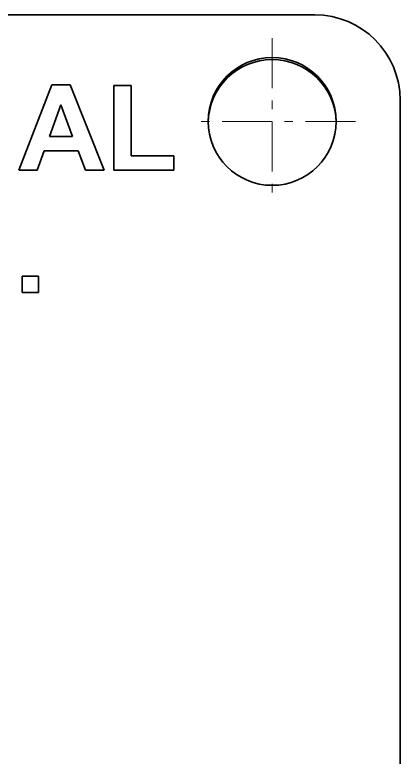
# Model space of a CAD drawing. Extents: x 23 to 587, y 4 to 413.
# Drawn here: x 256.6 to 261.12, y 159.34 to 168.04 of the extents above; entities that cross this region are included whole.
import ezdxf

# ---------------------------------------------------------------- set-up
doc = ezdxf.new("R2010")
doc.units = 0
doc.linetypes.add('DASHDOT', pattern=[18.5, 12, -3, 0.5, -3])
doc.layers.get('0').update_dxf_attribs({"lineweight": 13})

# ---------------------------------------------------------------- blocks, each defined once
blk = doc.blocks.new('BLOCK7073')
at = {"color": 7, "linetype": 'DASHDOT', "lineweight": 13, "ltscale": 0.0975}
for p, q in [((-18, 54.5), (-18, 50.6)), ((-16.05, 52.55), (-19.95, 52.55))]:
    blk.add_line(p, q, dxfattribs=at)
blk = doc.blocks.new('BLOCK7080')
at = {"color": 7, "lineweight": 35}
for p, q in [((-63, 55.05), (-17, 55.05)), ((-15, 53.05), (-15, 27.05))]:
    blk.add_line(p, q, dxfattribs=at)
at = {"color": 7, "lineweight": 35, "ltscale": 0.053659}
blk.add_line((-23.942, 51.407), (-23.163, 53.407), dxfattribs=at)
at = {"color": 7, "lineweight": 35, "ltscale": 0.010675}
blk.add_line((-23.163, 53.407), (-22.736, 53.407), dxfattribs=at)
at = {"color": 7, "lineweight": 35, "ltscale": 0.053859}
blk.add_line((-22.736, 53.407), (-21.935, 51.407), dxfattribs=at)
at = {"color": 7, "lineweight": 35, "ltscale": 0.010096}
blk.add_line((-21.71, 53.391), (-21.306, 53.391), dxfattribs=at)
at = {"color": 7, "lineweight": 35, "ltscale": 0.049591}
blk.add_line((-21.71, 51.407), (-21.71, 53.391), dxfattribs=at)
at = {"color": 7, "lineweight": 35, "ltscale": 0.041167}
blk.add_line((-21.306, 53.391), (-21.306, 51.744), dxfattribs=at)
at = {"color": 7, "lineweight": 35, "ltscale": 0.019745}
blk.add_line((-23.224, 52.198), (-22.954, 52.941), dxfattribs=at)
at = {"color": 7, "lineweight": 35, "ltscale": 0.019792}
blk.add_line((-22.954, 52.941), (-22.678, 52.198), dxfattribs=at)
at = {"color": 7, "lineweight": 35, "ltscale": 0.013643}
blk.add_line((-22.678, 52.198), (-23.224, 52.198), dxfattribs=at)
at = {"color": 7, "lineweight": 35, "ltscale": 0.012084}
blk.add_line((-23.348, 51.861), (-23.513, 51.407), dxfattribs=at)
at = {"color": 7, "lineweight": 35, "ltscale": 0.019986}
blk.add_line((-22.549, 51.861), (-23.348, 51.861), dxfattribs=at)
at = {"color": 7, "lineweight": 35, "ltscale": 0.012167}
blk.add_line((-22.374, 51.407), (-22.549, 51.861), dxfattribs=at)
at = {"color": 7, "lineweight": 35, "ltscale": 0.025102}
blk.add_line((-21.306, 51.744), (-20.302, 51.744), dxfattribs=at)
at = {"color": 7, "lineweight": 35, "ltscale": 0.008424}
blk.add_line((-20.302, 51.744), (-20.302, 51.407), dxfattribs=at)
at = {"color": 7, "lineweight": 35, "ltscale": 0.010709}
blk.add_line((-23.513, 51.407), (-23.942, 51.407), dxfattribs=at)
at = {"color": 7, "lineweight": 35, "ltscale": 0.010983}
blk.add_line((-21.935, 51.407), (-22.374, 51.407), dxfattribs=at)
at = {"color": 7, "lineweight": 35, "ltscale": 0.035198}
blk.add_line((-20.302, 51.407), (-21.71, 51.407), dxfattribs=at)
at = {"color": 7, "lineweight": 35, "ltscale": 0.009584}
for p, q in [((-23.865, 48.918), (-23.482, 48.918)), ((-23.865, 48.535), (-23.865, 48.918)), ((-23.482, 48.918), (-23.482, 48.535)), ((-23.482, 48.535), (-23.865, 48.535))]:
    blk.add_line(p, q, dxfattribs=at)
at = {"color": 7, "lineweight": 35}
blk.add_circle((-18, 52.55), 1.5, dxfattribs=at)
for centre, radius, start, end in [((-17, 53.05), 2, 0, 90), ((-18, 52.5), 1.5, 0.9542, 179.0442)]:
    blk.add_arc(centre, radius, start, end, dxfattribs=at)

msp = doc.modelspace()

# ---------------------------------------------------------------- block references
at = {"lineweight": 0, "xscale": 0.5, "yscale": 0.5, "zscale": 0.5}
for name in ['BLOCK7080', 'BLOCK7073']:
    msp.add_blockref(name, (268.6158, 140.5185), dxfattribs=at)

doc.saveas('drawing.dxf')
